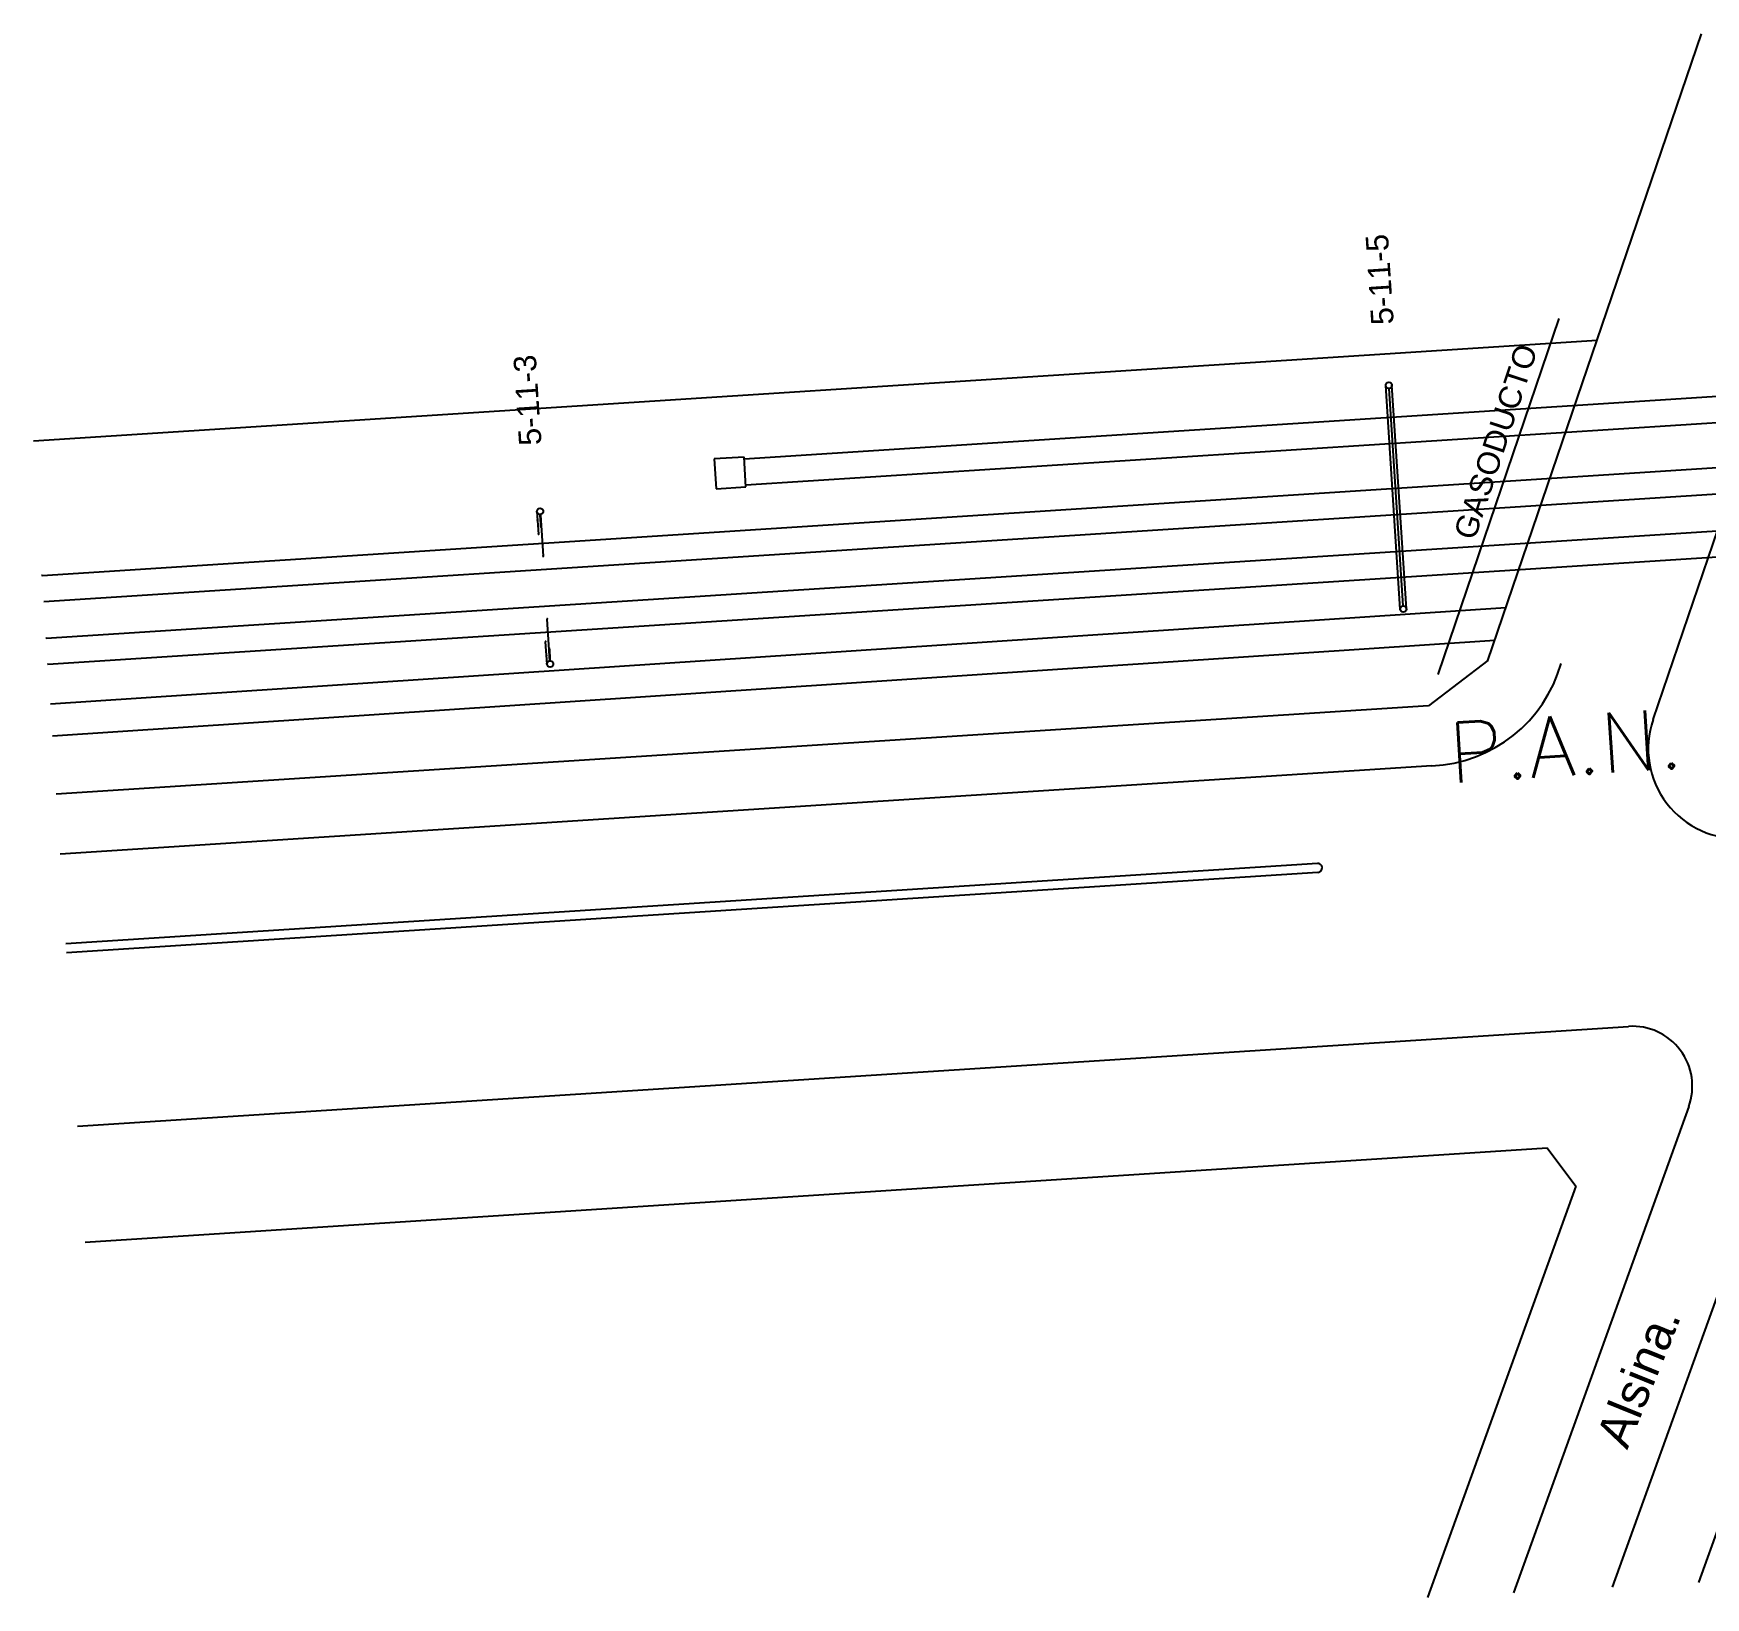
# Model space of a CAD drawing. Header units: millimetres. Extents: x 2168 to 2803, y 1418 to 1620.
# Drawn here: x 2168.5 to 2280, y 1417.6 to 1521.9 of the extents above; entities that cross this region are included whole.
import ezdxf

# ---------------------------------------------------------------- set-up
doc = ezdxf.new("R2010")
doc.units = ezdxf.units.MM
for name, color, linetype in [('CALLES', 8, 'Continuous'), ('LÌNEA02', 8, 'Continuous'), ('n° de postación', 1, 'Continuous'), ('postes catenaria', 4, 'Continuous'), ('pórticos', 7, 'Continuous'), ('textos', 7, 'Continuous'), ('Textos catenaria', 7, 'Continuous'), ('TMR', 8, 'Continuous'), ('vías', 8, 'Continuous')]:
    doc.layers.add(name, color=color, linetype=linetype)
doc.styles.add('ROMANS', font='arial.ttf', dxfattribs={"width": 0.7})
doc.styles.add('SIMPLEX', font='simplex.shx', dxfattribs={"width": 0.75})

msp = doc.modelspace()

# ---------------------------------------------------------------- linework, layer by layer
for p, q in [((2262.122, 1479.145), (2270.202, 1502.878)), ((2215.853, 1493.639), (2213.857, 1493.51)), ((2213.857, 1493.51), (2213.985, 1491.514)), ((2215.981, 1491.643), (2215.853, 1493.639)), ((2213.985, 1491.514), (2215.981, 1491.643))]:
    msp.add_line(p, q)
at = {"layer": 'CALLES'}
for p, q in [((2265.453, 1480.079), (2261.493, 1477.047)), ((2261.493, 1477.047), (2169.996, 1471.156)), ((2261.717, 1473.053), (2170.253, 1467.164)), ((2254.077, 1466.549), (2170.639, 1461.176)), ((2254.116, 1465.95), (2170.677, 1460.577)), ((2171.421, 1449.021), (2274.82, 1455.679)), ((2286.159, 1452.794), (2273.721, 1418.286)), ((2278.84, 1450.331), (2267.158, 1417.919)), ((2171.919, 1441.297), (2269.392, 1447.573)), ((2269.392, 1447.573), (2271.302, 1445.031)), ((2289.387, 1446.104), (2279.477, 1418.608)), ((2271.302, 1445.031), (2261.414, 1417.597))]:
    msp.add_line(p, q, dxfattribs=at)
for centre, radius, start in [((2254.097, 1466.249), 0.3, 273.68397), ((2275.077, 1451.687), 4, 340.17919)]:
    msp.add_arc(centre, radius, start, 93.68397, dxfattribs=at)
at = {"layer": 'LÌNEA02'}
for p, q in [((2265.453, 1480.079), (2279.677, 1521.858)), ((2276.458, 1476.131), (2292.034, 1521.881))]:
    msp.add_line(p, q, dxfattribs=at)
for centre, radius, start, end in [((2261.305, 1482.418), 9.374, 272.51949, 344.29515), ((2282.138, 1474.197), 6, 161.19851, 273.68397)]:
    msp.add_arc(centre, radius, start, end, dxfattribs=at)
at = {"layer": 'postes catenaria'}
for p, q in [((2202.049, 1490.004), (2202.147, 1488.507)), ((2202.203, 1489.754), (2202.348, 1489.763)), ((2202.206, 1489.704), (2202.351, 1489.713)), ((2202.209, 1489.654), (2202.354, 1489.664)), ((2202.213, 1489.604), (2202.357, 1489.614)), ((2202.216, 1489.554), (2202.361, 1489.564)), ((2202.219, 1489.504), (2202.364, 1489.514)), ((2202.223, 1489.454), (2202.367, 1489.464)), ((2202.226, 1489.405), (2202.371, 1489.414)), ((2202.229, 1489.355), (2202.374, 1489.364)), ((2202.275, 1489.759), (2202.455, 1487.024)), ((2202.232, 1489.305), (2202.377, 1489.314)), ((2202.236, 1489.255), (2202.38, 1489.264)), ((2202.239, 1489.205), (2202.384, 1489.214)), ((2202.242, 1489.155), (2202.387, 1489.165)), ((2202.246, 1489.105), (2202.39, 1489.115)), ((2202.249, 1489.055), (2202.393, 1489.065)), ((2202.252, 1489.005), (2202.397, 1489.015)), ((2202.91, 1480.102), (2202.73, 1482.836)), ((2202.718, 1479.829), (2202.619, 1481.326)), ((2202.933, 1480.855), (2202.789, 1480.846)), ((2202.937, 1480.805), (2202.792, 1480.796)), ((2202.94, 1480.755), (2202.795, 1480.746)), ((2202.943, 1480.705), (2202.799, 1480.696)), ((2202.947, 1480.656), (2202.802, 1480.646)), ((2202.95, 1480.606), (2202.805, 1480.596)), ((2202.953, 1480.556), (2202.808, 1480.546)), ((2202.956, 1480.506), (2202.812, 1480.496)), ((2202.96, 1480.456), (2202.815, 1480.446)), ((2202.963, 1480.406), (2202.818, 1480.397)), ((2202.966, 1480.356), (2202.822, 1480.347)), ((2202.969, 1480.306), (2202.825, 1480.297)), ((2202.973, 1480.256), (2202.828, 1480.247)), ((2202.976, 1480.207), (2202.831, 1480.197)), ((2202.979, 1480.157), (2202.835, 1480.147)), ((2202.983, 1480.107), (2202.838, 1480.097))]:
    msp.add_line(p, q, dxfattribs=at)
for centre in [(2202.258, 1490.018), (2202.927, 1479.843)]:
    msp.add_circle(centre, 0.21, dxfattribs=at)
for centre, start, end in [((2202.087, 1489.425), 40.79087, 220.79087), ((2202.087, 1489.425), 220.79087, 40.79087), ((2202.147, 1488.507), 40.79087, 220.79087), ((2202.147, 1488.507), 220.79087, 40.79087), ((2202.455, 1487.024), 40.79087, 220.79087), ((2202.455, 1487.024), 220.79087, 40.79087), ((2202.73, 1482.836), 146.7346, 326.7346), ((2202.73, 1482.836), 326.7346, 146.7346), ((2202.619, 1481.326), 146.7346, 326.7346), ((2202.619, 1481.326), 326.7346, 146.7346), ((2202.68, 1480.408), 146.7346, 326.7346), ((2202.68, 1480.408), 326.7346, 146.7346)]:
    msp.add_arc(centre, 0.025, start, end, dxfattribs=at)
at = {"layer": 'pórticos'}
for p, q in [((2259.593, 1483.491), (2258.633, 1498.4)), ((2260.012, 1483.518), (2259.052, 1498.427)), ((2259.789, 1483.714), (2258.856, 1498.204))]:
    msp.add_line(p, q, dxfattribs=at)
for centre in [(2258.843, 1498.414), (2259.803, 1483.505)]:
    msp.add_circle(centre, 0.21, dxfattribs=at)
at = {"layer": 'TMR'}
for p, q in [((2168.479, 1494.723), (2272.724, 1501.435)), ((2266.647, 1483.585), (2169.61, 1477.154)), ((2265.903, 1481.401), (2169.751, 1475.028))]:
    msp.add_line(p, q, dxfattribs=at)
at = {"layer": 'vías'}
for p, q in [((2169.057, 1485.748), (2513.863, 1507.949)), ((2169.169, 1484.012), (2513.975, 1506.213)), ((2215.861, 1493.512), (2380.483, 1504.111)), ((2169.327, 1481.557), (2514.133, 1503.758)), ((2169.438, 1479.821), (2514.245, 1502.021)), ((2215.973, 1491.775), (2380.286, 1502.355)), ((2169.057, 1485.748), (2169.021, 1485.746)), ((2169.328, 1481.557), (2169.295, 1481.555)), ((2169.44, 1479.821), (2169.408, 1479.819))]:
    msp.add_line(p, q, dxfattribs=at)

# ---------------------------------------------------------------- texts
at = {"layer": 'n° de postación', "style": 'ROMANS'}
for s, p in [('5-11-5', (2259.175, 1502.506)), ('5-11-3', (2202.359, 1494.459))]:
    msp.add_text(s, height=1.5, rotation=93.72946, dxfattribs=at).set_placement(p)
at = {"layer": 'textos', "style": 'ROMANS'}
for s, height, rotation, p in [('GASODUCTO', 1.5, 71.76855, (2264.563, 1488.019)), ('Alsina.', 2.3, 67.94818, (2274.737, 1427.408))]:
    msp.add_text(s, height=height, rotation=rotation, dxfattribs=at).set_placement(p)
at = {"layer": 'Textos catenaria', "style": 'SIMPLEX'}
msp.add_text('P.A.N.', height=4, rotation=3.72946, dxfattribs=at).set_placement((2262.989, 1471.895))

doc.saveas('drawing.dxf')
